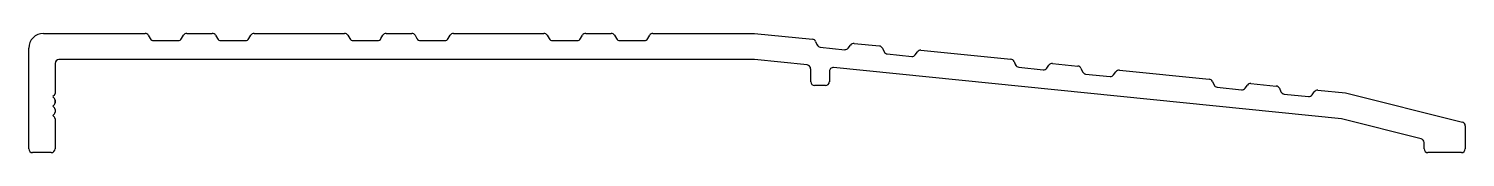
# Model space of a CAD drawing. Header units: inches. Extents: x -71 to 81, y -2 to 11.
import ezdxf

# ---------------------------------------------------------------- set-up
doc = ezdxf.new("R2010")
doc.units = ezdxf.units.IN
doc.header["$MEASUREMENT"] = 0
doc.layers.add('1', color=7, linetype='Continuous')

msp = doc.modelspace()

# ---------------------------------------------------------------- linework, layer by layer
at = {"layer": '1', "color": 7, "linetype": 'Continuous'}
for p, q in [((-69.59, 10.96), (-58.83, 10.96)), ((-58.48, 10.76), (-58.27, 10.4)), ((-54.95, 10.4), (-54.75, 10.76)), ((-54.4, 10.96), (-51.69, 10.96)), ((-51.34, 10.76), (-51.13, 10.4)), ((-47.82, 10.4), (-47.61, 10.76)), ((-47.26, 10.96), (-37.67, 10.96)), ((-37.32, 10.76), (-37.11, 10.4)), ((-33.8, 10.4), (-33.59, 10.76)), ((-33.24, 10.96), (-30.53, 10.96)), ((-30.18, 10.76), (-29.98, 10.4)), ((-26.66, 10.4), (-26.45, 10.76)), ((-26.1, 10.96), (-16.51, 10.96)), ((-16.16, 10.76), (-15.95, 10.4)), ((-12.64, 10.4), (-12.43, 10.76)), ((-12.08, 10.96), (-9.37, 10.96)), ((-9.02, 10.76), (-8.82, 10.4)), ((-5.5, 10.4), (-5.29, 10.76)), ((-4.94, 10.96), (5.84, 10.96)), ((5.84, 10.96), (11.98, 10.33)), ((-71.17, -1.34), (-71.17, 9.38)), ((-57.92, 10.2), (-55.31, 10.2)), ((-50.78, 10.2), (-48.17, 10.2)), ((-36.76, 10.2), (-34.15, 10.2)), ((-29.62, 10.2), (-27.01, 10.2)), ((-15.6, 10.2), (-12.99, 10.2)), ((-8.47, 10.2), (-5.85, 10.2)), ((12.31, 10.1), (12.48, 9.72)), ((12.81, 9.48), (15.41, 9.22)), ((15.78, 9.39), (16.02, 9.72)), ((16.39, 9.89), (19.08, 9.62)), ((19.41, 9.38), (19.58, 9)), ((23.49, 9.17), (33.03, 8.2)), ((-68.37, 7.76), (-68.37, 4.56)), ((-43.11, 8.16), (-67.97, 8.16)), ((5.82, 8.16), (-43.11, 8.16)), ((-43.11, 8.16), (-43.11, 8.16)), ((-43.11, 8.16), (-43.11, 8.16)), ((-43.11, 8.16), (-43.11, 8.16)), ((11.42, 7.6), (5.82, 8.16)), ((19.91, 8.77), (22.51, 8.5)), ((22.88, 8.67), (23.12, 9)), ((33.36, 7.97), (33.53, 7.59)), ((37.44, 7.76), (40.13, 7.48)), ((11.79, 5.8), (11.79, 7.19)), ((13.77, 6.91), (13.77, 5.8)), ((68.09, 1.84), (14.22, 7.31)), ((33.86, 7.35), (36.46, 7.09)), ((36.83, 7.26), (37.07, 7.59)), ((40.46, 7.25), (40.63, 6.87)), ((40.96, 6.63), (43.56, 6.37)), ((43.93, 6.54), (44.17, 6.87)), ((44.54, 7.04), (54.08, 6.07)), ((13.36, 5.4), (12.2, 5.4)), ((54.41, 5.83), (54.58, 5.46)), ((54.91, 5.22), (57.51, 4.96)), ((57.88, 5.13), (58.12, 5.46)), ((58.49, 5.63), (61.18, 5.35)), ((61.51, 5.12), (61.68, 4.74)), ((64.98, 4.41), (65.22, 4.74)), ((65.59, 4.91), (68.53, 4.61)), ((68.53, 4.61), (80.93, 1.51)), ((-68.45, 4.39), (-68.62, 4.22)), ((-68.62, 4.21), (-68.45, 4.03)), ((-68.45, 3.39), (-68.62, 3.22)), ((-68.62, 3.21), (-68.45, 3.03)), ((-68.37, 4.56), (-68.37, 4.56)), ((-68.37, 4.56), (-68.37, 4.56)), ((-68.37, 3.86), (-68.37, 3.56)), ((-68.37, 3.56), (-68.37, 3.86)), ((-68.37, 3.86), (-68.37, 3.56)), ((-68.37, 3.56), (-68.37, 3.86)), ((-68.37, 3.86), (-68.37, 3.56)), ((62.01, 4.5), (64.61, 4.24)), ((-68.45, 2.39), (-68.62, 2.22)), ((-68.62, 2.21), (-68.45, 2.03)), ((-68.37, 2.86), (-68.37, 2.57)), ((-68.37, 1.86), (-68.37, -1.34)), ((76.56, -0.28), (68.09, 1.84)), ((81.23, 1.12), (81.23, -1.34)), ((76.86, -1.34), (76.86, -0.67)), ((-68.78, -1.74), (-70.76, -1.74)), ((80.83, -1.74), (77.27, -1.74))]:
    msp.add_line(p, q, dxfattribs=at)
for centre, radius, start, end in [((-69.59, 9.38), 1.57, 90, 180), ((-58.83, 10.55), 0.406, 30, 90), ((-54.4, 10.55), 0.406, 90, 150), ((-51.69, 10.55), 0.406, 30, 90), ((-47.26, 10.55), 0.406, 90, 150), ((-37.67, 10.55), 0.406, 30, 90), ((-33.24, 10.55), 0.406, 90, 150), ((-30.53, 10.55), 0.406, 30, 90), ((-26.1, 10.55), 0.406, 90, 150), ((-16.51, 10.55), 0.406, 30, 90), ((-12.08, 10.55), 0.406, 90, 150), ((-9.37, 10.55), 0.406, 30, 90), ((-4.94, 10.55), 0.406, 90, 150), ((-57.92, 10.6), 0.406, 210, 270), ((-55.31, 10.6), 0.406, 270, 330), ((-50.78, 10.6), 0.406, 210, 270), ((-48.17, 10.6), 0.406, 270, 330), ((-36.76, 10.6), 0.406, 210, 270), ((-34.15, 10.6), 0.406, 270, 330), ((-29.62, 10.6), 0.406, 210, 270), ((-27.01, 10.6), 0.406, 270, 330), ((-15.6, 10.6), 0.406, 210, 270), ((-12.99, 10.6), 0.406, 270, 330), ((-8.47, 10.6), 0.406, 210, 270), ((-5.85, 10.6), 0.406, 270, 330), ((11.94, 9.93), 0.406, 24.2182, 84.2182), ((12.85, 9.89), 0.406, 204.2182, 264.2182), ((15.45, 9.63), 0.406, 264.2182, 324.2182), ((16.35, 9.48), 0.406, 84.2182, 144.2182), ((19.04, 9.21), 0.406, 24.2182, 84.2182), ((23.45, 8.76), 0.406, 84.2182, 144.2182), ((-67.97, 7.76), 0.406, 90, 180), ((19.95, 9.17), 0.406, 204.2182, 264.2182), ((22.55, 8.91), 0.406, 264.2182, 324.2182), ((32.99, 7.8), 0.406, 24.2182, 84.2182), ((37.4, 7.35), 0.406, 84.2182, 144.2182), ((11.38, 7.19), 0.406, 360, 84.2006), ((14.18, 6.91), 0.406, 84.2006, 180), ((33.9, 7.76), 0.406, 204.2182, 264.2182), ((36.5, 7.49), 0.406, 264.2182, 324.2182), ((40.09, 7.08), 0.406, 24.2182, 84.2182), ((41, 7.04), 0.406, 204.2182, 264.2182), ((43.6, 6.78), 0.406, 264.2182, 324.2182), ((44.5, 6.63), 0.406, 84.2182, 144.2182), ((12.2, 5.8), 0.406, 180, 270), ((13.36, 5.8), 0.406, 270, 0), ((54.04, 5.67), 0.406, 24.2182, 84.2182), ((54.95, 5.63), 0.406, 204.2182, 264.2182), ((57.55, 5.36), 0.406, 264.2182, 324.2182), ((58.45, 5.22), 0.406, 84.2182, 144.2182), ((61.14, 4.95), 0.406, 24.2182, 84.2182), ((62.05, 4.91), 0.406, 204.2182, 264.2182), ((65.55, 4.5), 0.406, 84.2182, 144.2182), ((-68.61, 4.21), 0.008, 135, 225), ((-68.61, 3.21), 0.008, 135, 225), ((-68.62, 4.56), 0.25, 315, 360), ((-68.62, 3.86), 0.25, 0, 45), ((-68.62, 3.56), 0.25, 315, 0), ((64.65, 4.64), 0.406, 264.2182, 324.2182), ((-68.61, 2.21), 0.008, 135, 225), ((-68.62, 2.86), 0.25, 360, 45), ((-68.62, 2.57), 0.25, 315, 360), ((-68.62, 1.86), 0.25, 0, 45), ((80.83, 1.12), 0.406, 360, 75.9638), ((-70.76, -1.34), 0.406, 180, 270), ((-68.78, -1.34), 0.406, 270, 0), ((76.46, -0.67), 0.406, 360, 75.9638), ((77.27, -1.34), 0.406, 180, 270), ((80.83, -1.34), 0.406, 270, 0)]:
    msp.add_arc(centre, radius, start, end, dxfattribs=at)

doc.saveas('drawing.dxf')
